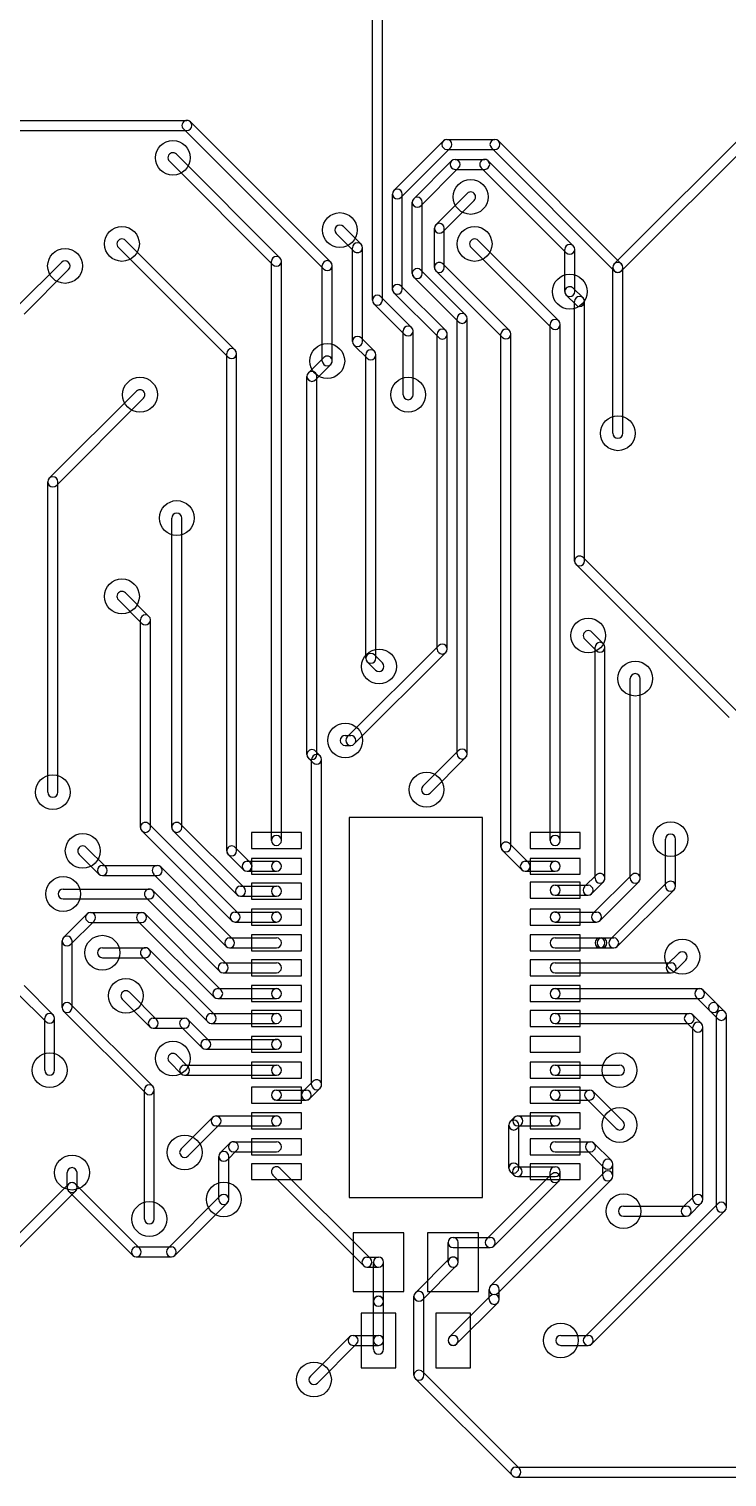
# Model space of a CAD drawing. Extents: x 67 to 209, y -168 to -95.
# Drawn here: x 167.13 to 184.94, y -167.99 to -131.01 of the extents above; entities that cross this region are included whole.
import ezdxf

# ---------------------------------------------------------------- set-up
doc = ezdxf.new("R2010")
doc.units = 0
doc.header["$MEASUREMENT"] = 0
doc.layers.add('BLACK', color=250, linetype='CONTINUOUS')

msp = doc.modelspace()

# ---------------------------------------------------------------- linework, layer by layer
at = {"layer": 'BLACK'}
for p, q in [((175.893, -137.938), (175.893, -129.372)), ((176.147, -137.938), (176.147, -129.372)), ((182.066, -137.009), (187.393, -131.682)), ((182.246, -137.189), (187.573, -131.862)), ((159.894, -133.347), (171.16, -133.347)), ((174.83, -136.963), (171.25, -133.384)), ((159.894, -133.601), (171.16, -133.601)), ((174.65, -137.143), (171.07, -133.564)), ((177.793, -133.833), (179.018, -133.833)), ((173.534, -136.854), (170.89, -134.21)), ((177.703, -133.87), (176.438, -135.135)), ((177.883, -134.05), (176.618, -135.315)), ((177.793, -134.087), (179.018, -134.087)), ((182.064, -137.191), (178.931, -134.047)), ((182.243, -137.012), (179.11, -133.868)), ((173.354, -137.034), (170.71, -134.39)), ((177.913, -134.379), (176.947, -135.345)), ((178.093, -134.559), (177.127, -135.525)), ((178.003, -134.342), (178.759, -134.342)), ((178.003, -134.596), (178.759, -134.596)), ((180.839, -136.728), (178.669, -134.559)), ((181.019, -136.548), (178.849, -134.379)), ((176.401, -137.659), (176.401, -135.225)), ((176.655, -137.659), (176.655, -135.225)), ((177.51, -136.01), (178.31, -135.21)), ((176.91, -137.256), (176.91, -135.435)), ((177.164, -137.256), (177.164, -135.435)), ((177.69, -136.19), (178.49, -135.39)), ((175.151, -136.056), (175.602, -136.506)), ((172.39, -139.21), (169.59, -136.41)), ((174.971, -136.236), (175.422, -136.686)), ((177.473, -137.1), (177.473, -136.1)), ((177.727, -137.1), (177.727, -136.1)), ((180.646, -138.466), (178.59, -136.41)), ((172.21, -139.39), (169.41, -136.59)), ((175.385, -138.991), (175.385, -136.596)), ((175.639, -138.991), (175.639, -136.596)), ((180.466, -138.646), (178.41, -136.59)), ((180.802, -137.719), (180.802, -136.638)), ((181.056, -137.719), (181.056, -136.638)), ((167.959, -136.972), (166.821, -138.11)), ((168.139, -137.152), (167.001, -138.29)), ((173.317, -151.733), (173.317, -136.944)), ((173.571, -151.733), (173.571, -136.944)), ((174.613, -139.49), (174.613, -137.053)), ((174.867, -139.49), (174.867, -137.053)), ((177.127, -137.166), (178.272, -138.311)), ((179.21, -138.89), (177.51, -137.19)), ((179.39, -138.71), (177.69, -137.01)), ((182.029, -141.335), (182.029, -137.099)), ((182.283, -141.335), (182.283, -137.099)), ((176.947, -137.346), (178.092, -138.491)), ((176.11, -137.848), (176.894, -138.633)), ((176.438, -137.75), (177.585, -138.893)), ((176.617, -137.57), (177.764, -138.713)), ((181.088, -138.058), (180.839, -137.809)), ((181.268, -137.878), (181.019, -137.629)), ((175.93, -138.028), (176.714, -138.813)), ((181.051, -144.597), (181.051, -137.968)), ((181.305, -144.597), (181.305, -137.968)), ((178.055, -149.527), (178.055, -138.401)), ((178.309, -149.527), (178.309, -138.401)), ((180.429, -151.733), (180.429, -138.556)), ((180.683, -151.733), (180.683, -138.556)), ((175.602, -138.901), (175.942, -139.241)), ((176.677, -140.35), (176.677, -138.723)), ((176.931, -140.35), (176.931, -138.723)), ((177.547, -146.846), (177.547, -138.804)), ((177.801, -146.846), (177.801, -138.804)), ((179.173, -151.9), (179.173, -138.8)), ((179.427, -151.9), (179.427, -138.8)), ((172.173, -152), (172.173, -139.3)), ((172.427, -152), (172.427, -139.3)), ((174.258, -139.792), (174.65, -139.4)), ((175.422, -139.081), (175.762, -139.421)), ((175.725, -147.082), (175.725, -139.331)), ((175.979, -147.082), (175.979, -139.331)), ((174.438, -139.972), (174.83, -139.58)), ((174.221, -149.541), (174.221, -139.882)), ((174.475, -149.541), (174.475, -139.882)), ((167.647, -142.485), (169.871, -140.26)), ((167.827, -142.665), (170.051, -140.44)), ((167.61, -150.501), (167.61, -142.575)), ((167.864, -150.501), (167.864, -142.575)), ((170.773, -151.4), (170.773, -143.5)), ((171.027, -151.4), (171.027, -143.5)), ((185.174, -148.412), (181.268, -144.507)), ((184.994, -148.592), (181.088, -144.687)), ((170.01, -146.19), (169.41, -145.59)), ((170.19, -146.01), (169.59, -145.41)), ((169.973, -151.4), (169.973, -146.1)), ((170.227, -151.4), (170.227, -146.1)), ((181.79, -146.71), (181.49, -146.41)), ((177.584, -146.756), (175.251, -149.089)), ((181.61, -146.89), (181.31, -146.59)), ((181.573, -152.7), (181.573, -146.8)), ((181.827, -152.7), (181.827, -146.8)), ((177.764, -146.936), (175.431, -149.269)), ((175.762, -147.172), (175.971, -147.381)), ((175.942, -146.992), (176.151, -147.201)), ((182.473, -152.7), (182.473, -147.6)), ((182.727, -152.7), (182.727, -147.6)), ((175.199, -149.052), (175.341, -149.052)), ((175.199, -149.306), (175.341, -149.306)), ((174.379, -149.752), (174.258, -149.631)), ((174.342, -157.972), (174.342, -149.662)), ((174.559, -149.572), (174.438, -149.451)), ((174.596, -157.972), (174.596, -149.662)), ((178.092, -149.437), (177.183, -150.346)), ((178.272, -149.617), (177.363, -150.526)), ((178.7, -151.15), (175.3, -151.15)), ((175.3, -151.15), (175.3, -160.85)), ((178.7, -160.85), (178.7, -151.15)), ((172.299, -153.779), (170.01, -151.49)), ((172.479, -153.599), (170.19, -151.31)), ((172.438, -153.118), (170.81, -151.49)), ((172.618, -152.938), (170.99, -151.31)), ((174.079, -151.53), (172.809, -151.53)), ((172.809, -151.53), (172.809, -151.936)), ((174.079, -151.936), (174.079, -151.53)), ((181.191, -151.53), (179.921, -151.53)), ((179.921, -151.53), (179.921, -151.936)), ((181.191, -151.936), (181.191, -151.53)), ((169.09, -152.41), (168.59, -151.91)), ((172.783, -152.303), (172.39, -151.91)), ((172.809, -151.936), (174.079, -151.936)), ((173.317, -151.733), (173.317, -151.733)), ((173.571, -151.733), (173.571, -151.733)), ((179.883, -152.303), (179.39, -151.81)), ((179.921, -151.936), (181.191, -151.936)), ((180.429, -151.733), (180.429, -151.733)), ((180.683, -151.733), (180.683, -151.733)), ((183.373, -152.9), (183.373, -151.7)), ((183.627, -152.9), (183.627, -151.7)), ((168.91, -152.59), (168.41, -152.09)), ((172.603, -152.483), (172.21, -152.09)), ((172.693, -152.266), (173.444, -152.266)), ((174.079, -152.19), (172.809, -152.19)), ((172.809, -152.19), (172.809, -152.596)), ((173.444, -152.266), (173.444, -152.266)), ((173.534, -152.303), (173.534, -152.303)), ((174.079, -152.596), (174.079, -152.19)), ((179.703, -152.483), (179.21, -151.99)), ((179.793, -152.266), (180.556, -152.266)), ((181.191, -152.19), (179.921, -152.19)), ((179.921, -152.19), (179.921, -152.596)), ((180.556, -152.266), (180.556, -152.266)), ((180.646, -152.303), (180.646, -152.303)), ((181.191, -152.596), (181.191, -152.19)), ((169, -152.373), (170.4, -152.373)), ((169, -152.627), (170.4, -152.627)), ((172.159, -154.439), (170.31, -152.59)), ((172.339, -154.259), (170.49, -152.41)), ((172.693, -152.52), (173.444, -152.52)), ((172.809, -152.596), (174.079, -152.596)), ((173.354, -152.483), (173.354, -152.483)), ((173.444, -152.52), (173.444, -152.52)), ((179.793, -152.52), (180.556, -152.52)), ((179.921, -152.596), (181.191, -152.596)), ((180.466, -152.483), (180.466, -152.483)), ((180.556, -152.52), (180.556, -152.52)), ((181.307, -152.913), (181.61, -152.61)), ((181.521, -153.599), (182.51, -152.61)), ((168, -152.973), (170.2, -152.973)), ((172.174, -154.894), (170.29, -153.01)), ((172.528, -152.901), (173.444, -152.901)), ((174.079, -152.825), (172.809, -152.825)), ((172.809, -152.825), (172.809, -153.231)), ((173.444, -152.901), (173.444, -152.901)), ((173.534, -152.938), (173.534, -152.938)), ((174.079, -153.231), (174.079, -152.825)), ((181.191, -152.8), (179.921, -152.8)), ((179.921, -152.8), (179.921, -153.206)), ((180.556, -152.876), (180.556, -152.876)), ((180.556, -152.876), (181.397, -152.876)), ((180.646, -152.913), (180.646, -152.913)), ((181.191, -153.206), (181.191, -152.8)), ((181.487, -153.093), (181.79, -152.79)), ((181.701, -153.779), (182.69, -152.79)), ((181.961, -154.259), (183.41, -152.81)), ((182.141, -154.439), (183.59, -152.99)), ((168, -153.227), (170.2, -153.227)), ((171.994, -155.074), (170.11, -153.19)), ((172.528, -153.155), (173.444, -153.155)), ((172.809, -153.231), (174.079, -153.231)), ((173.354, -153.118), (173.354, -153.118)), ((173.444, -153.155), (173.444, -153.155)), ((179.921, -153.206), (181.191, -153.206)), ((180.466, -153.093), (180.466, -153.093)), ((180.556, -153.13), (180.556, -153.13)), ((180.556, -153.13), (181.397, -153.13)), ((168.61, -153.61), (168.01, -154.21)), ((168.79, -153.79), (168.19, -154.39)), ((168.7, -153.573), (170, -153.573)), ((168.7, -153.827), (170, -153.827)), ((171.854, -155.734), (169.91, -153.79)), ((172.034, -155.554), (170.09, -153.61)), ((172.389, -153.562), (173.444, -153.562)), ((172.389, -153.816), (173.444, -153.816)), ((174.079, -153.485), (172.809, -153.485)), ((172.809, -153.485), (172.809, -153.892)), ((173.354, -153.599), (173.354, -153.599)), ((173.444, -153.562), (173.444, -153.562)), ((173.444, -153.816), (173.444, -153.816)), ((173.533, -153.779), (173.534, -153.778)), ((174.079, -153.892), (174.079, -153.485)), ((181.191, -153.485), (179.921, -153.485)), ((179.921, -153.485), (179.921, -153.892)), ((180.467, -153.779), (180.466, -153.778)), ((180.556, -153.562), (180.556, -153.562)), ((180.556, -153.562), (181.611, -153.562)), ((180.556, -153.816), (180.556, -153.816)), ((180.556, -153.816), (181.611, -153.816)), ((180.646, -153.599), (180.646, -153.599)), ((181.191, -153.892), (181.191, -153.485)), ((172.809, -153.892), (174.079, -153.892)), ((174.079, -154.146), (172.809, -154.146)), ((172.809, -154.146), (172.809, -154.552)), ((174.079, -154.552), (174.079, -154.146)), ((179.921, -153.892), (181.191, -153.892)), ((181.191, -154.146), (179.921, -154.146)), ((179.921, -154.146), (179.921, -154.552)), ((181.191, -154.552), (181.191, -154.146)), ((167.973, -156), (167.973, -154.3)), ((168.227, -156), (168.227, -154.3)), ((169, -154.473), (170.1, -154.473)), ((171.869, -156.189), (170.19, -154.51)), ((172.249, -154.222), (173.444, -154.222)), ((172.249, -154.476), (173.444, -154.476)), ((172.809, -154.552), (174.079, -154.552)), ((179.921, -154.552), (181.191, -154.552)), ((180.556, -154.222), (181.7, -154.222)), ((180.556, -154.476), (181.7, -154.476)), ((181.7, -154.222), (181.751, -154.222)), ((181.7, -154.222), (181.751, -154.222)), ((181.7, -154.476), (181.751, -154.476)), ((181.7, -154.476), (181.751, -154.476)), ((181.751, -154.222), (182.051, -154.222)), ((181.751, -154.476), (182.051, -154.476)), ((169, -154.727), (170.1, -154.727)), ((171.689, -156.369), (170.01, -154.69)), ((172.084, -154.857), (173.444, -154.857)), ((174.079, -154.781), (172.809, -154.781)), ((172.809, -154.781), (172.809, -155.187)), ((174.079, -155.187), (174.079, -154.781)), ((181.191, -154.781), (179.921, -154.781)), ((179.921, -154.781), (179.921, -155.187)), ((180.556, -154.857), (183.516, -154.857)), ((181.191, -155.187), (181.191, -154.781)), ((183.71, -154.61), (183.426, -154.894)), ((183.89, -154.79), (183.606, -155.074)), ((172.084, -155.111), (173.444, -155.111)), ((172.809, -155.187), (174.079, -155.187)), ((179.921, -155.187), (181.191, -155.187)), ((180.556, -155.111), (183.516, -155.111)), ((166.821, -155.62), (167.566, -156.365)), ((167.001, -155.44), (167.746, -156.185)), ((170.39, -156.31), (169.69, -155.61)), ((171.944, -155.517), (173.444, -155.517)), ((174.079, -155.441), (172.809, -155.441)), ((172.809, -155.441), (172.809, -155.848)), ((173.444, -155.517), (173.444, -155.517)), ((173.533, -155.554), (173.534, -155.555)), ((174.079, -155.848), (174.079, -155.441)), ((181.191, -155.441), (179.921, -155.441)), ((179.921, -155.441), (179.921, -155.848)), ((180.467, -155.554), (180.466, -155.555)), ((180.556, -155.517), (180.556, -155.517)), ((180.556, -155.517), (184.244, -155.517)), ((181.191, -155.848), (181.191, -155.441)), ((184.334, -155.554), (184.69, -155.91)), ((168.19, -155.91), (170.29, -158.01)), ((170.21, -156.49), (169.51, -155.79)), ((171.944, -155.771), (173.444, -155.771)), ((172.809, -155.848), (174.079, -155.848)), ((173.354, -155.734), (173.354, -155.734)), ((173.444, -155.771), (173.444, -155.771)), ((179.921, -155.848), (181.191, -155.848)), ((180.556, -155.771), (180.556, -155.771)), ((180.556, -155.771), (184.244, -155.771)), ((180.646, -155.734), (180.646, -155.734)), ((184.154, -155.734), (184.51, -156.09)), ((184.89, -156.11), (184.69, -155.91)), ((167.529, -157.6), (167.529, -156.275)), ((167.783, -157.6), (167.783, -156.275)), ((168.01, -156.09), (170.11, -158.19)), ((170.3, -156.273), (171.1, -156.273)), ((171.73, -156.85), (171.19, -156.31)), ((171.779, -156.152), (173.444, -156.152)), ((171.779, -156.406), (173.444, -156.406)), ((174.079, -156.076), (172.809, -156.076)), ((172.809, -156.076), (172.809, -156.483)), ((173.354, -156.369), (173.354, -156.369)), ((173.444, -156.152), (173.444, -156.152)), ((173.444, -156.406), (173.444, -156.406)), ((173.533, -156.189), (173.534, -156.19)), ((174.079, -156.483), (174.079, -156.076)), ((181.191, -156.076), (179.921, -156.076)), ((179.921, -156.076), (179.921, -156.483)), ((180.467, -156.189), (180.466, -156.19)), ((180.556, -156.152), (180.556, -156.152)), ((180.556, -156.152), (183.979, -156.152)), ((180.556, -156.406), (180.556, -156.406)), ((180.556, -156.406), (183.979, -156.406)), ((180.646, -156.369), (180.646, -156.369)), ((181.191, -156.483), (181.191, -156.076)), ((183.889, -156.369), (184.11, -156.59)), ((184.069, -156.189), (184.29, -156.41)), ((184.71, -156.29), (184.51, -156.09)), ((184.673, -161.1), (184.673, -156.2)), ((184.927, -161.1), (184.927, -156.2)), ((170.3, -156.527), (171.1, -156.527)), ((171.55, -157.03), (171.01, -156.49)), ((172.809, -156.483), (174.079, -156.483)), ((174.079, -156.737), (172.809, -156.737)), ((172.809, -156.737), (172.809, -157.143)), ((174.079, -157.143), (174.079, -156.737)), ((179.921, -156.483), (181.191, -156.483)), ((181.191, -156.737), (179.921, -156.737)), ((179.921, -156.737), (179.921, -157.143)), ((181.191, -157.143), (181.191, -156.737)), ((184.073, -160.9), (184.073, -156.5)), ((184.327, -160.9), (184.327, -156.5)), ((171.64, -156.813), (173.444, -156.813)), ((171.64, -157.067), (173.444, -157.067)), ((172.809, -157.143), (174.079, -157.143)), ((173.354, -156.85), (173.354, -156.85)), ((173.444, -156.813), (173.444, -156.813)), ((173.444, -157.067), (173.444, -157.067)), ((173.534, -157.03), (173.534, -157.03)), ((179.921, -157.143), (181.191, -157.143)), ((171.01, -157.69), (170.71, -157.39)), ((171.19, -157.51), (170.89, -157.21)), ((171.1, -157.473), (173.444, -157.473)), ((174.079, -157.397), (172.809, -157.397)), ((172.809, -157.397), (172.809, -157.803)), ((173.444, -157.473), (173.444, -157.473)), ((173.534, -157.51), (173.534, -157.51)), ((174.079, -157.803), (174.079, -157.397)), ((181.191, -157.397), (179.921, -157.397)), ((179.921, -157.397), (179.921, -157.803)), ((180.466, -157.51), (180.466, -157.51)), ((180.556, -157.473), (180.556, -157.473)), ((180.556, -157.473), (182.2, -157.473)), ((181.191, -157.803), (181.191, -157.397)), ((171.1, -157.727), (173.444, -157.727)), ((172.809, -157.803), (174.079, -157.803)), ((173.354, -157.69), (173.354, -157.69)), ((173.444, -157.727), (173.444, -157.727)), ((174.116, -158.145), (174.379, -157.882)), ((179.921, -157.803), (181.191, -157.803)), ((180.556, -157.727), (180.556, -157.727)), ((180.556, -157.727), (182.2, -157.727)), ((180.646, -157.69), (180.646, -157.69)), ((170.073, -161.4), (170.073, -158.1)), ((170.327, -161.4), (170.327, -158.1)), ((174.079, -158.032), (172.809, -158.032)), ((172.809, -158.032), (172.809, -158.438)), ((173.354, -158.145), (173.354, -158.145)), ((173.444, -158.108), (173.444, -158.108)), ((173.444, -158.108), (174.206, -158.108)), ((174.079, -158.438), (174.079, -158.032)), ((174.296, -158.325), (174.559, -158.062)), ((181.191, -158.032), (179.921, -158.032)), ((179.921, -158.032), (179.921, -158.438)), ((180.466, -158.145), (180.466, -158.145)), ((180.556, -158.108), (180.556, -158.108)), ((180.556, -158.108), (181.435, -158.108)), ((181.191, -158.438), (181.191, -158.032)), ((181.525, -158.145), (182.29, -158.91)), ((172.809, -158.438), (174.079, -158.438)), ((173.444, -158.362), (173.444, -158.362)), ((173.444, -158.362), (174.206, -158.362)), ((173.534, -158.325), (173.534, -158.325)), ((179.921, -158.438), (181.191, -158.438)), ((180.556, -158.362), (180.556, -158.362)), ((180.556, -158.362), (181.435, -158.362)), ((180.646, -158.325), (180.646, -158.325)), ((181.345, -158.325), (182.11, -159.09)), ((171.814, -158.806), (171.01, -159.61)), ((171.994, -158.986), (171.19, -159.79)), ((171.904, -158.769), (173.444, -158.769)), ((174.079, -158.692), (172.809, -158.692)), ((172.809, -158.692), (172.809, -159.099)), ((173.354, -158.806), (173.354, -158.806)), ((173.444, -158.769), (173.444, -158.769)), ((173.533, -158.986), (173.534, -158.985)), ((174.079, -159.099), (174.079, -158.692)), ((179.373, -160.1), (179.373, -159)), ((179.514, -158.806), (179.41, -158.91)), ((179.694, -158.986), (179.59, -159.09)), ((179.604, -158.769), (180.556, -158.769)), ((179.627, -160.1), (179.627, -159)), ((181.191, -158.692), (179.921, -158.692)), ((179.921, -158.692), (179.921, -159.099)), ((180.429, -158.896), (180.429, -158.896)), ((180.683, -158.896), (180.683, -158.896)), ((181.191, -159.099), (181.191, -158.692)), ((171.904, -159.023), (173.444, -159.023)), ((172.809, -159.099), (174.079, -159.099)), ((174.079, -159.353), (172.809, -159.353)), ((172.809, -159.353), (172.809, -159.759)), ((173.444, -159.023), (173.444, -159.023)), ((174.079, -159.759), (174.079, -159.353)), ((179.604, -159.023), (180.556, -159.023)), ((179.921, -159.099), (181.191, -159.099)), ((181.191, -159.353), (179.921, -159.353)), ((179.921, -159.353), (179.921, -159.759)), ((181.191, -159.759), (181.191, -159.353)), ((172.01, -159.71), (172.254, -159.466)), ((172.19, -159.89), (172.434, -159.646)), ((172.344, -159.429), (173.444, -159.429)), ((172.344, -159.683), (173.444, -159.683)), ((180.556, -159.429), (181.456, -159.429)), ((180.556, -159.683), (181.456, -159.683)), ((181.366, -159.646), (181.81, -160.09)), ((181.546, -159.466), (181.99, -159.91)), ((171.973, -160.9), (171.973, -159.8)), ((172.227, -160.9), (172.227, -159.8)), ((172.809, -159.759), (174.079, -159.759)), ((174.079, -159.988), (172.809, -159.988)), ((172.809, -159.988), (172.809, -160.394)), ((175.843, -162.41), (173.534, -160.101)), ((174.079, -160.394), (174.079, -159.988)), ((179.59, -160.01), (179.681, -160.101)), ((179.591, -160.064), (180.556, -160.064)), ((179.921, -159.759), (181.191, -159.759)), ((181.191, -159.988), (179.921, -159.988)), ((179.921, -159.988), (179.921, -160.394)), ((181.191, -160.394), (181.191, -159.988)), ((181.773, -160.3), (181.773, -160)), ((182.027, -160.3), (182.027, -160)), ((168.1, -160.597), (168.1, -160.215)), ((168.354, -160.597), (168.354, -160.215)), ((172.809, -160.394), (174.079, -160.394)), ((175.663, -162.59), (173.354, -160.281)), ((178.81, -161.91), (180.466, -160.254)), ((181.81, -160.21), (178.91, -163.11)), ((178.99, -162.09), (180.646, -160.434)), ((181.99, -160.39), (179.09, -163.29)), ((179.41, -160.19), (179.501, -160.281)), ((179.591, -160.318), (180.556, -160.318)), ((179.921, -160.394), (181.191, -160.394)), ((180.429, -160.344), (180.429, -160.191)), ((180.683, -160.344), (180.683, -160.191)), ((160.908, -167.736), (168.137, -160.507)), ((161.088, -167.916), (168.317, -160.687)), ((169.777, -162.33), (168.138, -160.685)), ((169.957, -162.151), (168.318, -160.506)), ((172.01, -160.81), (170.671, -162.149)), ((175.3, -160.85), (178.7, -160.85)), ((184.11, -160.81), (183.81, -161.11)), ((172.19, -160.99), (170.851, -162.329)), ((184.71, -161.01), (181.31, -164.41)), ((184.89, -161.19), (181.49, -164.59)), ((182.3, -161.073), (183.9, -161.073)), ((184.29, -160.99), (183.99, -161.29)), ((182.3, -161.327), (183.9, -161.327)), ((175.397, -161.751), (175.397, -163.249)), ((176.698, -161.751), (175.397, -161.751)), ((176.698, -163.249), (176.698, -161.751)), ((177.302, -161.751), (177.302, -163.249)), ((178.603, -161.751), (177.302, -161.751)), ((177.952, -161.873), (178.9, -161.873)), ((178.603, -163.249), (178.603, -161.751)), ((169.868, -162.112), (170.761, -162.112)), ((177.825, -162.5), (177.825, -162)), ((177.952, -162.127), (178.9, -162.127)), ((178.079, -162.5), (178.079, -162)), ((169.868, -162.366), (170.761, -162.366)), ((175.753, -162.373), (176.048, -162.373)), ((175.753, -162.627), (176.048, -162.627)), ((175.921, -163.5), (175.921, -162.5)), ((176.048, -162.373), (176.048, -162.373)), ((176.048, -162.627), (176.048, -162.627)), ((176.175, -163.5), (176.175, -162.5)), ((176.989, -163.283), (177.862, -162.41)), ((177.169, -163.463), (178.042, -162.59)), ((177.952, -162.373), (177.953, -162.373)), ((177.952, -162.627), (177.953, -162.627)), ((175.397, -163.249), (176.698, -163.249)), ((175.958, -163.41), (175.958, -163.411)), ((176.952, -165.388), (176.952, -163.373)), ((177.206, -165.388), (177.206, -163.373)), ((177.302, -163.249), (178.603, -163.249)), ((178.91, -163.362), (177.863, -164.41)), ((178.873, -163.452), (178.873, -163.2)), ((179.127, -163.452), (179.127, -163.2)), ((175.603, -163.802), (175.603, -165.199)), ((176.492, -163.802), (175.603, -163.802)), ((175.921, -164.5), (175.921, -163.5)), ((175.921, -164.5), (175.921, -163.501)), ((176.138, -163.59), (176.137, -163.59)), ((176.175, -164.5), (176.175, -163.5)), ((176.175, -164.5), (176.175, -163.501)), ((176.492, -165.199), (176.492, -163.802)), ((177.508, -163.802), (177.508, -165.199)), ((178.397, -163.802), (177.508, -163.802)), ((179.09, -163.542), (178.042, -164.589)), ((178.397, -165.199), (178.397, -163.802)), ((175.31, -164.41), (174.31, -165.41)), ((175.4, -164.373), (176.048, -164.373)), ((175.921, -164.726), (175.921, -164.5)), ((175.921, -164.726), (175.921, -164.5)), ((176.175, -164.726), (176.175, -164.5)), ((176.175, -164.726), (176.175, -164.5)), ((177.826, -164.5), (177.826, -164.5)), ((177.863, -164.41), (177.862, -164.41)), ((178.08, -164.5), (178.08, -164.5)), ((180.7, -164.373), (181.4, -164.373)), ((175.49, -164.59), (174.49, -165.59)), ((175.4, -164.627), (176.048, -164.627)), ((178.042, -164.589), (178.042, -164.59)), ((180.7, -164.627), (181.4, -164.627)), ((175.603, -165.199), (176.492, -165.199)), ((177.508, -165.199), (178.397, -165.199)), ((179.464, -167.952), (176.989, -165.478)), ((179.644, -167.772), (177.169, -165.298)), ((179.554, -167.735), (194.387, -167.735)), ((179.554, -167.989), (194.387, -167.989))]:
    msp.add_line(p, q, dxfattribs=at)
for centre in [(170.8, -134.3), (178.4, -135.3), (175.061, -136.146), (169.5, -136.5), (178.5, -136.5), (168.049, -137.062), (180.929, -137.719), (174.74, -139.49), (169.961, -140.35), (176.804, -140.35), (182.156, -141.335), (170.9, -143.5), (169.5, -145.5), (181.4, -146.5), (176.061, -147.291), (182.6, -147.6), (175.199, -149.179), (167.737, -150.501), (177.273, -150.436), (168.5, -152), (183.5, -151.7), (168, -153.1), (169, -154.6), (183.8, -154.7), (169.6, -155.7), (167.656, -157.6), (170.8, -157.3), (182.2, -157.6), (182.2, -159), (171.1, -159.7), (168.227, -160.215), (172.1, -160.9), (182.3, -161.2), (170.2, -161.4), (180.7, -164.5), (174.4, -165.5)]:
    msp.add_circle(centre, 0.4445, dxfattribs=at)
for centre, start, end in [((171.16, -133.474), 405, 585), ((171.16, -133.474), 270, 450), ((177.793, -133.96), 90, 270), ((177.793, -133.96), -45, 135), ((179.02, -133.958), 404.9, 584.9), ((179.018, -133.96), 270, 450), ((170.8, -134.3), 405, 585), ((178.003, -134.469), 90, 270), ((178.003, -134.469), -45, 135), ((178.759, -134.469), 405, 585), ((178.759, -134.469), 270, 450), ((176.528, -135.225), 360, 540), ((176.528, -135.225), 135, 315), ((177.037, -135.435), 360, 540), ((178.4, -135.3), 315, 495), ((177.037, -135.435), 135, 315), ((175.061, -136.146), 45.1, 225.1), ((177.6, -136.1), 360, 540), ((177.6, -136.1), 135, 315), ((169.5, -136.5), 405, 585), ((178.5, -136.5), 405, 585), ((173.444, -136.944), 360, 540), ((175.512, -136.596), 360, 540), ((175.512, -136.596), 225.1, 405.1), ((180.929, -136.638), 360, 540), ((180.929, -136.638), 225, 405), ((168.049, -137.062), -45, 135), ((173.444, -136.944), 225, 405), ((174.74, -137.053), 360, 540), ((174.74, -137.053), 225, 405), ((177.037, -137.256), 45, 225), ((177.6, -137.1), 405, 585), ((177.6, -137.1), 180, 360), ((182.156, -137.099), 360, 540), ((182.156, -137.099), 135, 315), ((182.154, -137.101), 224.9, 404.9), ((176.527, -137.66), 45.1, 225.1), ((177.037, -137.256), 180, 360), ((176.02, -137.938), 45, 225), ((176.528, -137.659), 180, 360), ((180.929, -137.719), 405, 585), ((180.929, -137.719), 180, 360), ((181.178, -137.968), 360, 540), ((181.178, -137.968), 225, 405), ((176.02, -137.938), 180, 360), ((178.182, -138.401), 360, 540), ((176.804, -138.723), 360, 540), ((176.804, -138.723), 225, 405), ((178.182, -138.401), 225, 405), ((180.556, -138.556), 360, 540), ((180.556, -138.556), 225, 405), ((175.512, -138.991), 45, 225), ((175.512, -138.991), 180, 360), ((177.674, -138.804), 360, 540), ((177.675, -138.803), 225.1, 405.1), ((179.3, -138.8), 360, 540), ((179.3, -138.8), 225, 405), ((172.3, -139.3), 360, 540), ((172.3, -139.3), 225, 405), ((174.74, -139.49), 315, 495), ((175.852, -139.331), 360, 540), ((175.852, -139.331), 225, 405), ((174.348, -139.882), 360, 540), ((174.74, -139.49), 180, 360), ((174.348, -139.882), 135, 315), ((169.961, -140.35), 315, 495), ((176.804, -140.35), 180, 360), ((182.156, -141.335), 180, 360), ((167.737, -142.575), 360, 540), ((167.737, -142.575), 135, 315), ((170.9, -143.5), 360, 540), ((181.178, -144.597), 405, 585), ((181.178, -144.597), 180, 360), ((169.5, -145.5), 405, 585), ((170.1, -146.1), 360, 540), ((170.1, -146.1), 225, 405), ((181.4, -146.5), 405, 585), ((177.674, -146.846), -45, 135), ((181.7, -146.8), 360, 540), ((181.7, -146.8), 225, 405), ((175.852, -147.082), 45, 225), ((175.852, -147.082), 180, 360), ((177.674, -146.846), 180, 360), ((176.061, -147.291), 225, 405), ((182.6, -147.6), 360, 540), ((175.199, -149.179), 90, 270), ((175.341, -149.179), 135, 315), ((175.341, -149.179), 270, 450), ((174.348, -149.541), 405, 585), ((174.348, -149.541), 180, 360), ((174.469, -149.662), 360, 540), ((174.469, -149.662), 225, 405), ((178.182, -149.527), 180, 360), ((178.182, -149.527), -45, 135), ((167.737, -150.501), 180, 360), ((177.273, -150.436), 135, 315), ((170.1, -151.4), 405, 585), ((170.1, -151.4), 180, 360), ((170.9, -151.4), 405, 585), ((170.9, -151.4), 180, 360), ((173.444, -151.733), 360, 540), ((180.556, -151.733), 360, 540), ((183.5, -151.7), 360, 540), ((168.5, -152), 405, 585), ((172.3, -152), 405, 585), ((173.444, -151.733), 180, 360), ((173.444, -151.733), 180, 360), ((179.3, -151.9), 405, 585), ((179.3, -151.9), 180, 360), ((180.556, -151.733), 180, 360), ((180.556, -151.733), 180, 360), ((172.3, -152), 180, 360), ((172.693, -152.393), 90, 270), ((172.693, -152.393), 225, 405), ((173.444, -152.393), 90, 270), ((173.444, -152.393), 45, 225), ((173.444, -152.393), 225, 405), ((173.444, -152.393), 270, 450), ((173.444, -152.393), 270, 450), ((179.793, -152.393), 90, 270), ((179.793, -152.393), 225, 405), ((180.556, -152.393), 90, 270), ((180.556, -152.393), 45, 225), ((180.556, -152.393), 225, 405), ((180.556, -152.393), 270, 450), ((180.556, -152.393), 270, 450), ((169, -152.5), 90, 270), ((169, -152.5), 225, 405), ((170.4, -152.5), 405, 585), ((170.4, -152.5), 270, 450), ((181.7, -152.7), 180, 360), ((181.7, -152.7), 315, 495), ((182.6, -152.7), 180, 360), ((182.6, -152.7), 315, 495), ((168, -153.1), 90, 270), ((170.2, -153.1), 405, 585), ((170.2, -153.1), 270, 450), ((172.528, -153.028), 90, 270), ((172.528, -153.028), 225, 405), ((173.444, -153.028), 90, 270), ((173.444, -153.028), 45, 225), ((173.444, -153.028), 225, 405), ((173.444, -153.028), 270, 450), ((173.444, -153.028), 270, 450), ((180.556, -153.003), 90, 270), ((180.556, -153.003), 90, 270), ((180.556, -153.003), 405, 585), ((180.556, -153.003), 225, 405), ((180.556, -153.003), 270, 450), ((181.397, -153.003), 135, 315), ((181.397, -153.003), 270, 450), ((183.5, -152.9), 180, 360), ((183.5, -152.9), 315, 495), ((168.7, -153.7), 90, 270), ((168.7, -153.7), -45, 135), ((170, -153.7), 405, 585), ((170, -153.7), 270, 450), ((172.389, -153.689), 90, 270), ((172.389, -153.689), 225, 405), ((173.444, -153.689), 90, 270), ((173.444, -153.689), 135, 315), ((173.444, -153.689), 315, 495), ((173.444, -153.689), 270, 450), ((173.444, -153.689), 270, 450), ((180.556, -153.689), 90, 270), ((180.556, -153.689), 90, 270), ((180.556, -153.689), 405, 585), ((180.556, -153.689), 225, 405), ((180.556, -153.689), 270, 450), ((181.611, -153.689), 135, 315), ((181.611, -153.689), 270, 450), ((168.1, -154.3), 360, 540), ((168.1, -154.3), 135, 315), ((169, -154.6), 90, 270), ((170.1, -154.6), 405, 585), ((170.1, -154.6), 270, 450), ((172.249, -154.349), 90, 270), ((172.249, -154.349), 225, 405), ((173.444, -154.349), 270, 450), ((180.556, -154.349), 90, 270), ((181.7, -154.349), 90, 270), ((181.7, -154.349), 90, 270), ((181.751, -154.349), 90, 270), ((181.7, -154.349), 270, 450), ((181.751, -154.349), 270, 450), ((181.751, -154.349), 270, 450), ((182.051, -154.349), 135, 315), ((182.051, -154.349), 270, 450), ((172.084, -154.984), 90, 270), ((172.084, -154.984), 225, 405), ((173.444, -154.984), 270, 450), ((180.556, -154.984), 90, 270), ((183.516, -154.984), 135, 315), ((183.516, -154.984), 270, 450), ((183.8, -154.7), -45, 135), ((169.6, -155.7), 405, 585), ((171.944, -155.644), 90, 270), ((171.944, -155.644), 225, 405), ((173.444, -155.644), 90, 270), ((173.444, -155.644), 45, 225), ((173.444, -155.644), 225, 405), ((173.444, -155.644), 270, 450), ((173.444, -155.644), 270, 450), ((180.556, -155.644), 90, 270), ((180.556, -155.644), 90, 270), ((180.556, -155.644), 135, 315), ((180.556, -155.644), -45, 135), ((180.556, -155.644), 270, 450), ((184.244, -155.644), 45, 225), ((184.244, -155.644), 270, 450), ((168.1, -156), 45, 225), ((168.1, -156), 180, 360), ((184.6, -156), 405, 585), ((184.6, -156), 225, 405), ((167.656, -156.275), 360, 540), ((167.656, -156.275), 225, 405), ((170.3, -156.4), 90, 270), ((170.3, -156.4), 225, 405), ((171.1, -156.4), 405, 585), ((171.1, -156.4), 270, 450), ((171.779, -156.279), 90, 270), ((171.779, -156.279), 225, 405), ((173.444, -156.279), 90, 270), ((173.444, -156.279), 45, 225), ((173.444, -156.279), 225, 405), ((173.444, -156.279), 270, 450), ((173.444, -156.279), 270, 450), ((180.556, -156.279), 90, 270), ((180.556, -156.279), 90, 270), ((180.556, -156.279), 135, 315), ((180.556, -156.279), -45, 135), ((180.556, -156.279), 270, 450), ((183.979, -156.279), 45, 225), ((183.979, -156.279), 270, 450), ((184.2, -156.5), 360, 540), ((184.2, -156.5), 225, 405), ((184.8, -156.2), 360, 540), ((184.8, -156.2), 225, 405), ((171.64, -156.94), 90, 270), ((171.64, -156.94), 225, 405), ((173.444, -156.94), 90, 270), ((173.444, -156.94), 135, 315), ((173.444, -156.94), 315, 495), ((173.444, -156.94), 270, 450), ((173.444, -156.94), 270, 450), ((170.8, -157.3), 405, 585), ((171.1, -157.6), 90, 270), ((171.1, -157.6), 225, 405), ((173.444, -157.6), 90, 270), ((173.444, -157.6), 45, 225), ((173.444, -157.6), 225, 405), ((173.444, -157.6), 270, 450), ((173.444, -157.6), 270, 450), ((180.556, -157.6), 90, 270), ((180.556, -157.6), 90, 270), ((180.556, -157.6), 135, 315), ((180.556, -157.6), -45, 135), ((180.556, -157.6), 270, 450), ((182.2, -157.6), 270, 450), ((167.656, -157.6), 180, 360), ((174.469, -157.972), 315, 495), ((170.2, -158.1), 360, 540), ((170.2, -158.1), 225, 405), ((173.444, -158.235), 90, 270), ((173.444, -158.235), 90, 270), ((173.444, -158.235), 135, 315), ((173.444, -158.235), -45, 135), ((173.444, -158.235), 270, 450), ((174.206, -158.235), 135, 315), ((174.206, -158.235), 270, 450), ((174.469, -157.972), 180, 360), ((180.556, -158.235), 90, 270), ((180.556, -158.235), 90, 270), ((180.556, -158.235), 135, 315), ((180.556, -158.235), -45, 135), ((180.556, -158.235), 270, 450), ((181.435, -158.235), 45, 225), ((181.435, -158.235), 270, 450), ((171.904, -158.896), 90, 270), ((171.904, -158.896), -45, 135), ((173.444, -158.896), 90, 270), ((173.444, -158.896), 135, 315), ((173.444, -158.896), 315, 495), ((173.444, -158.896), 270, 450), ((173.444, -158.896), 270, 450), ((179.5, -159), 360, 540), ((179.5, -159), 135, 315), ((179.604, -158.896), 90, 270), ((179.604, -158.896), -45, 135), ((180.556, -158.896), 360, 540), ((180.556, -158.896), 180, 360), ((180.556, -158.896), 270, 450), ((182.2, -159), 225, 405), ((171.1, -159.7), 135, 315), ((172.1, -159.8), 360, 540), ((172.1, -159.8), 135, 315), ((172.344, -159.556), 90, 270), ((172.344, -159.556), 315, 495), ((173.444, -159.556), 270, 450), ((180.556, -159.556), 90, 270), ((181.456, -159.556), 45, 225), ((181.456, -159.556), 270, 450), ((168.227, -160.215), 360, 540), ((173.444, -160.191), 405, 585), ((179.5, -160.1), 45, 225), ((179.5, -160.1), 180, 360), ((179.591, -160.191), 90, 270), ((179.591, -160.191), 225, 405), ((180.556, -160.191), 360, 540), ((180.556, -160.191), 270, 450), ((181.9, -160), 360, 540), ((181.9, -160), 225, 405), ((168.228, -160.596), 404.9, 584.9), ((168.227, -160.597), 315, 495), ((180.556, -160.344), 180, 360), ((180.556, -160.344), 315, 495), ((181.9, -160.3), 180, 360), ((181.9, -160.3), -45, 135), ((168.227, -160.597), 180, 360), ((172.1, -160.9), -45, 135), ((184.2, -160.9), -45, 135), ((172.1, -160.9), 180, 360), ((182.3, -161.2), 90, 270), ((183.9, -161.2), 135, 315), ((183.9, -161.2), 270, 450), ((184.2, -160.9), 180, 360), ((184.8, -161.1), 180, 360), ((184.8, -161.1), -45, 135), ((170.2, -161.4), 180, 360), ((177.952, -162), 90, 270), ((177.952, -162), 360, 540), ((178.9, -162), 135, 315), ((178.9, -162), 270, 450), ((169.868, -162.239), 90, 270), ((169.867, -162.24), 224.9, 404.9), ((170.761, -162.239), 135, 315), ((170.761, -162.239), 270, 450), ((175.753, -162.5), 90, 270), ((175.753, -162.5), 225, 405), ((176.048, -162.5), 90, 270), ((176.048, -162.5), 360, 540), ((176.048, -162.5), 270, 450), ((176.048, -162.5), 270, 450), ((177.952, -162.5), 90, 270), ((177.952, -162.5), 180, 360), ((177.952, -162.5), 315, 495), ((177.953, -162.5), 270, 450), ((179, -163.2), 360, 540), ((176.048, -163.5), 360, 540), ((176.048, -163.501), 360, 540), ((176.048, -163.501), 135, 315), ((176.048, -163.5), -45, 135), ((177.079, -163.373), 360, 540), ((177.079, -163.373), 135, 315), ((179, -163.2), 135, 315), ((179, -163.452), -45, 135), ((176.048, -163.5), 180, 360), ((179, -163.452), 180, 360), ((175.4, -164.5), 90, 270), ((175.4, -164.5), -45, 135), ((176.048, -164.5), 360, 540), ((176.048, -164.5), 360, 540), ((176.048, -164.5), 180, 360), ((176.048, -164.5), 180, 360), ((176.048, -164.5), 270, 450), ((177.952, -164.5), 135, 315), ((177.953, -164.5), 360, 540), ((177.953, -164.5), 135, 315), ((177.953, -164.5), 180, 360), ((177.953, -164.5), -45, 135), ((180.7, -164.5), 90, 270), ((181.4, -164.5), 135, 315), ((181.4, -164.5), 270, 450), ((176.048, -164.726), 180, 360), ((176.048, -164.726), 180, 360), ((177.079, -165.388), 405, 585), ((174.4, -165.5), 135, 315), ((177.079, -165.388), 180, 360), ((179.554, -167.862), 90, 270), ((179.554, -167.862), 225, 405)]:
    msp.add_arc(centre, 0.127, start, end, dxfattribs=at)

doc.saveas('drawing.dxf')
